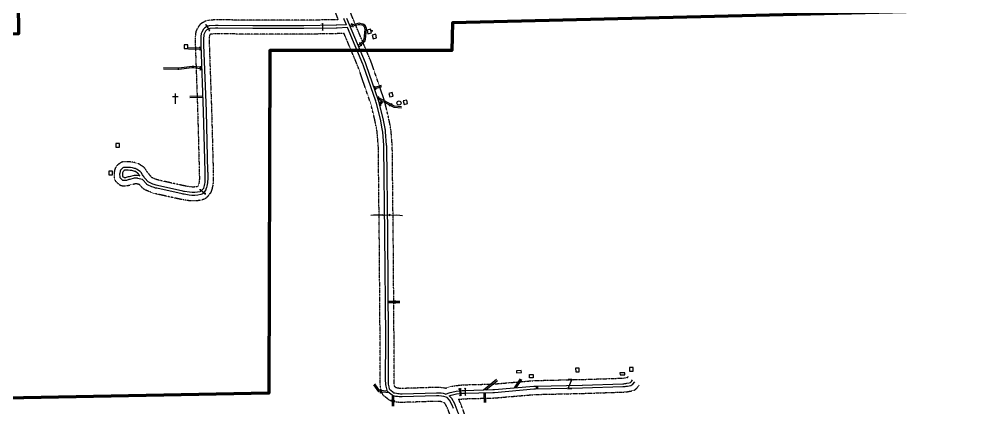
# Model space of a CAD drawing. Header units: inches. Extents: x 2666812 to 2767151, y 580083 to 705712.
# Drawn here: x 2715299 to 2722204, y 634287 to 637071 of the extents above; entities that cross this region are included whole.
import ezdxf

# ---------------------------------------------------------------- set-up
doc = ezdxf.new("R2010")
doc.units = ezdxf.units.IN
doc.header["$MEASUREMENT"] = 0
doc.linetypes.add('PHANTOM', pattern=[2.5, 1.25, -0.25, 0.25, -0.25, 0.25, -0.25])
for name, color, linetype in [('HY-SHORE', 5, 'Continuous'), ('PLD-LANDBASE', 252, 'Continuous'), ('PLD-PAR', 1, 'Continuous')]:
    doc.layers.add(name, color=color, linetype=linetype)
doc.layers.add('PLD-REMOTE-BOUNDARY', color=40, linetype='Continuous', lineweight=80)

# ---------------------------------------------------------------- blocks, each defined once
blk = doc.blocks.new('CULVERT')
for p, q in [((-52, 7), (-41, 0)), ((-41, 0), (-52, -7)), ((-41, 0), (41, 0)), ((52, 7), (41, 0)), ((41, 0), (52, -7))]:
    blk.add_line(p, q)
blk = doc.blocks.new('HOUSETRL')
blk.add_lwpolyline([(-34, -15), (34, -15), (34, 15), (-34, 15)], close=True)
blk = doc.blocks.new('DWELLING2')
blk.add_lwpolyline([(28, -26), (28, 26), (-23, 26), (-23, -26)], close=True)
blk = doc.blocks.new('DRWAYCULVERT')
for p, q in [((-13.4, 2.1), (-9.7, 0)), ((-9.7, 0), (-13.4, -2.1)), ((-9.7, 0), (9.7, 0)), ((13.5, 2.2), (9.7, 0)), ((9.7, 0), (13.5, -2.2))]:
    blk.add_line(p, q)
blk = doc.blocks.new('CHURCH')
blk.add_lwpolyline([(-28, -26), (28, -26), (28, 26), (-28, 26)], close=True)
for points in [[(-8, 41), (8, 41)], [(0, 26), (0, 50)]]:
    blk.add_lwpolyline(points)

msp = doc.modelspace()

# ---------------------------------------------------------------- linework, layer by layer
at = {"layer": 'HY-SHORE'}
msp.add_circle((2718020.8, 636471.2), 15.2, dxfattribs=at)
at = {"layer": 'PLD-LANDBASE', "linetype": 'PHANTOM', "flags": 128}
for points in [[(2718353, 634426.3, 0.063702), (2718287.4, 634432.7), (2718041.3, 634425.2, -0.055505), (2718010.4, 634427.6), (2718001.5, 634429.4), (2717990.4, 634438), (2717988.7, 634445.3, -0.058364), (2717984.9, 634477.6), (2717985.1, 634791.5, 0.002074), (2717985.1, 634793.7), (2717979.4, 635533.3, 0.0008), (2717979.4, 635534.1), (2717972.6, 636154.4, 0.017685), (2717971.7, 636172.8), (2717964, 636267.6, 0.028961), (2717959.8, 636297.4), (2717945.7, 636367.7, 0.011259), (2717943.2, 636379.1), (2717917.9, 636481.2, 0.022187), (2717911.4, 636503.3), (2717824, 636757.5, 0.016706), (2717817.8, 636773.7), (2717683.6, 637092.7, -0.008567), (2717681.9, 637097.2), (2717549.8, 637444.1, -0.003312), (2717549.1, 637445.8), (2717494, 637596.6, -0.009719), (2717492.2, 637601.7), (2717481.7, 637634.4, -0.028554), (2717477.7, 637649.9), (2717469.3, 637691.8, -0.049411), (2717466.6, 637719.3), (2717466.6, 637730.1, -0.050541), (2717469.4, 637758.2), (2717480.1, 637810.6, -0.046711), (2717487.7, 637835.6), (2717533.1, 637946.4, 0.019546), (2717540.1, 637965.5), (2717545.6, 637982.7, 0.041857), (2717555.4, 638025.1), (2717562.7, 638075.6, 0.02139), (2717564.9, 638097.7), (2717568.4, 638158.3, 0.029743), (2717568.4, 638189.2), (2717561.6, 638298.9, 0.014101), (2717560.3, 638313.5), (2717531.4, 638558, 0.023781), (2717527.3, 638582.4), (2717471.3, 638841.8, -0.013878), (2717469.9, 638849.4), (2717463.8, 638887.8, -0.056011), (2717462.4, 638919), (2717465.4, 638965, -0.08378), (2717476.2, 639010.3), (2717487.3, 639036.4, -0.042943), (2717498.5, 639057.6), (2717528.5, 639104.1, -0.045461), (2717544.1, 639124.1), (2717569.7, 639151.4, -0.05956), (2717595.2, 639172.8), (2717634.9, 639198.7, -0.038052), (2717653.5, 639208.9), (2717908.3, 639324.6, -0.006359), (2717911.5, 639326.1), (2718157.3, 639430.3, -0.001024), (2718157.9, 639430.5), (2718325.5, 639500.8, -0.032542), (2718342.7, 639506.7), (2718379.4, 639516.8, -0.038908), (2718400.8, 639520.8), (2718465.5, 639528.1, -0.010613), (2718471.4, 639528.6), (2718731.6, 639546.5, -0.000882), (2718732.1, 639546.6), (2719128.6, 639572.5, -0.003283), (2719130.4, 639572.6), (2719627.7, 639598.5, 0.001846), (2719629.6, 639598.6), (2719998.9, 639620.7, -0.004261), (2720001.3, 639620.8), (2720366.6, 639636.3, -0.006931), (2720370.5, 639636.4), (2720732.7, 639641.8, -0.002194), (2720734, 639641.8), (2721143.2, 639644.2, -0.003418), (2721145.1, 639644.2), (2721391.4, 639642.3)], [(2717585.7, 637068.8), (2717456.3, 637408.5, -0.003312), (2717455.2, 637411.5), (2717400.1, 637562.3, -0.009719), (2717397, 637571.1), (2717386.5, 637603.8, -0.028554), (2717379.6, 637630.3), (2717371.2, 637672.2, -0.049411), (2717366.6, 637719.3), (2717366.6, 637730.1, -0.050541), (2717371.4, 637778.2), (2717382.2, 637830.7, -0.046711), (2717395.2, 637873.5), (2717440.6, 637984.3, 0.019546), (2717444.9, 637996.1), (2717450.4, 638013.3, 0.041857), (2717456.4, 638039.4), (2717463.7, 638089.9, 0.02139), (2717465.1, 638103.5), (2717468.6, 638164.1, 0.029743), (2717468.5, 638183.1), (2717461.8, 638292.8, 0.014101), (2717461, 638301.8), (2717432.1, 638546.3, 0.023781), (2717429.6, 638561.3), (2717373.6, 638820.7, -0.013878), (2717371.1, 638833.7), (2717365, 638872.1, -0.056011), (2717362.6, 638925.7), (2717363.6, 638940.3)], [(2717585.7, 637068.8), (2717573.7, 637068.1, -0.009128), (2717568.6, 637068), (2717338, 637064.2, -0.004013), (2717335.7, 637064.2), (2716974.9, 637064.1, -0.003666), (2716972.8, 637064.1), (2716724.2, 637067.7, 0.020771), (2716702.6, 637067.2), (2716656.9, 637064, 0.110429), (2716629.7, 637055.9), (2716609.3, 637044.6, 0.131511), (2716585.2, 637021.2), (2716572.4, 636999.8, 0.109323), (2716563.5, 636973.2), (2716561.4, 636952.5, 0.03181), (2716560.1, 636919.5), (2716560.7, 636890.2, 0.002981), (2716560.8, 636887.1), (2716577.8, 636409.5, -0.002142), (2716577.8, 636408.3), (2716589.4, 635975.9, -0.003542), (2716589.5, 635973.9), (2716590, 635932.5, -0.027707), (2716589.3, 635917), (2716588.3, 635906.2, -0.049861), (2716582.8, 635878.8), (2716577.8, 635872.5, -0.095143), (2716525, 635870.6), (2716489.8, 635876.1, -0.016088), (2716480.9, 635877.7), (2716298.4, 635918.3, -0.047677), (2716273, 635926.5), (2716250.5, 635936.3), (2716230.1, 635959.3, -0.040879), (2716216.5, 635977.6), (2716205.7, 635994.8, 0.105489), (2716186.8, 636014.3), (2716161.8, 636031, 0.084891), (2716141.8, 636040), (2716135, 636041.8, 0.067095), (2716066, 636049.9), (2716050.9, 636049.7, 0.167422), (2716017.3, 636037.5), (2716005.8, 636028.2, 0.176778), (2715982.8, 635990), (2715979.8, 635974.6, 0.060389), (2715978.7, 635959), (2715979.7, 635939, 0.189543), (2715994.8, 635905.7), (2716008.3, 635892.6, 0.190989), (2716042.3, 635878.4), (2716061.8, 635878.1, 0.07537), (2716081.1, 635880.7), (2716099, 635885.9, -0.00985), (2716104.3, 635887.4), (2716133.5, 635894.7), (2716139.9, 635894.2), (2716158.5, 635889.4)], [(2717626.4, 636970.8), (2717579, 636968.3, -0.009128), (2717570.3, 636968), (2717339.6, 636964.2, -0.004013), (2717335.8, 636964.2), (2716974.9, 636964.1, -0.003666), (2716971.4, 636964.1), (2716722.7, 636967.7, 0.020771), (2716709.5, 636967.4), (2716671.6, 636964.8), (2716666.2, 636961.8), (2716662.2, 636955.1), (2716660.8, 636942.2, 0.03181), (2716660, 636921.9), (2716660.7, 636892.6, 0.002981), (2716660.8, 636890.7), (2716677.7, 636413, -0.002142), (2716677.8, 636410.9), (2716689.4, 635978.6, -0.003542), (2716689.5, 635975.2), (2716690, 635933.8, -0.027707), (2716688.9, 635907.2), (2716687.8, 635896.4, -0.06061), (2716675.2, 635839.8), (2716671.8, 635830.1), (2716646.9, 635798.7, -0.158706), (2716618.5, 635779.9), (2716610.8, 635777.7, -0.106806), (2716509.6, 635771.8), (2716474.4, 635777.3, -0.016088), (2716459.3, 635780.1), (2716276.7, 635820.7, -0.047677), (2716233.2, 635834.8), (2716203.5, 635847.7, -0.110048), (2716180.6, 635864.3), (2716158.5, 635889.4)], [(2719892.8, 631127.7, -0.013349), (2719900.2, 631138.2), (2720039.4, 631323.8, -0.000449), (2720039.6, 631324.2), (2720146.6, 631466.4, 0.018494), (2720153.4, 631476.1), (2720167.7, 631498.3, 0.038411), (2720179.3, 631520), (2720188, 631539.5, 0.023222), (2720193.4, 631553.4), (2720199.3, 631570.8, 0.043157), (2720205.8, 631597.6), (2720208.7, 631616.9, 0.029499), (2720210.5, 631635.7), (2720210.8, 631645.3, 0.040839), (2720209.6, 631671.4), (2720206.9, 631692, 0.017075), (2720205.1, 631702.8), (2720201.8, 631719.3, 0.045726), (2720193.5, 631747.2), (2720178.4, 631785, 0.052035), (2720163, 631814.4), (2720156.4, 631824.3, 0.026687), (2720146.1, 631837.9), (2720023.7, 631984.8, 0.025932), (2720012.5, 631997), (2719681.5, 632319.2, 0.013732), (2719675.1, 632325.2), (2719509.6, 632469.5, -0.016789), (2719497.8, 632480.5), (2719303.8, 632674.1, -0.008994), (2719297.8, 632680.3), (2719066.5, 632928.4, -0.021854), (2719052.9, 632944.4), (2718923.8, 633109.7, -0.025758), (2718909.6, 633129.9), (2718762.1, 633365.2, 0.001893), (2718761.4, 633366.2), (2718624.9, 633580.3, -0.018344), (2718616, 633595.4), (2718606.8, 633612.5, -0.0328), (2718593.8, 633641.1), (2718586.1, 633661.3, 0.008595), (2718584.1, 633666.4), (2718540.1, 633771.1, -0.016368), (2718534.5, 633785.7), (2718438.2, 634065.1, -0.010063), (2718435.3, 634074.3), (2718390.7, 634222.7, 0.014134), (2718387.8, 634231.2), (2718374.3, 634268.5, 0.031506), (2718366.3, 634287), (2718350.6, 634317.5), (2718342.8, 634325.6, 0.083173), (2718290.4, 634332.8), (2718044.4, 634325.2, -0.055505), (2717991.4, 634329.5), (2717974.2, 634332.8, -0.1182), (2717946.6, 634345.3), (2717919.3, 634366.6, -0.170742), (2717896, 634402.9), (2717891.4, 634422.2, -0.058364), (2717884.9, 634477.7), (2717885.1, 634791.6, 0.002074), (2717885.1, 634792.9), (2717879.4, 635532.5, 0.0008), (2717879.4, 635533), (2717872.6, 636153.3, 0.017685), (2717872.1, 636164.6), (2717864.3, 636259.5, 0.028961), (2717861.7, 636277.8), (2717847.7, 636348.1, 0.011259), (2717846.1, 636355.1), (2717820.9, 636457.2, 0.022187), (2717816.8, 636470.8), (2717729.4, 636724.9, 0.016706), (2717725.6, 636734.9), (2717626.4, 636970.8)], [(2718353, 634426.3), (2718374.6, 634433.8, -0.055503), (2718426.4, 634445.5), (2718469.7, 634450.3, -0.02132), (2718490.1, 634451.7), (2718691.2, 634456.8, 0.014982), (2718700.8, 634457.3), (2718982.4, 634481.4, -0.015628), (2718997.4, 634482.2), (2719333.1, 634489.8, 0.002439), (2719334.7, 634489.8), (2719622.7, 634499.2, 0.037338), (2719646.5, 634501.8), (2719657.4, 634503.8), (2719662.3, 634510.3)], [(2718447.7, 634347.2), (2718480.7, 634350.9, -0.02132), (2718492.6, 634351.7), (2718693.8, 634356.8, 0.014982), (2718709.3, 634357.6), (2718990.9, 634381.7, -0.015628), (2718999.6, 634382.2), (2719335.4, 634389.8, 0.002439), (2719338, 634389.9), (2719626, 634399.3, 0.037338), (2719664.5, 634403.4), (2719688.7, 634407.9, 0.186544), (2719728.7, 634432.4), (2719741.8, 634449.7)], [(2719044.4, 633117.7), (2719002.6, 633171.2, -0.025758), (2718994.3, 633183), (2718846.8, 633418.3, 0.001893), (2718845.7, 633420), (2718709.3, 633634, -0.018344), (2718704.1, 633642.9), (2718694.9, 633659.9, -0.0328), (2718687.3, 633676.6), (2718679.6, 633696.8, 0.008595), (2718676.3, 633705.1), (2718632.3, 633809.8, -0.016368), (2718629.1, 633818.3), (2718532.8, 634097.7, -0.010063), (2718531, 634103), (2718486.5, 634251.4, 0.014134), (2718481.8, 634265.4), (2718468.3, 634302.6, 0.031506), (2718455.2, 634332.6), (2718447.7, 634347.2)]]:
    msp.add_lwpolyline(points, format="xyb", dxfattribs=at)
at = {"layer": 'PLD-LANDBASE'}
for points in [[(2717644.2, 637031.8), (2717628.3, 637069.5, -0.008567), (2717625.8, 637075.8)], [(2718354.8, 634384.6, 0.076244), (2718288.6, 634392.7), (2718042.5, 634385.2, -0.055505), (2718002.8, 634388.4), (2717990.3, 634390.8, -0.1182), (2717979.7, 634395.6), (2717961.7, 634409.6, -0.170742), (2717952.7, 634423.6), (2717949.8, 634436, -0.058364), (2717944.9, 634477.6), (2717945.1, 634791.6, 0.002074), (2717945.1, 634793.4), (2717939.4, 635532.9, 0.0008), (2717939.4, 635533.6), (2717932.6, 636154, 0.017685), (2717931.9, 636169.5), (2717924.1, 636264.4, 0.028961), (2717920.6, 636289.6), (2717906.5, 636359.9, 0.011259), (2717904.3, 636369.5), (2717879.1, 636471.6, 0.022187), (2717873.6, 636490.3), (2717786.2, 636744.5, 0.016706), (2717780.9, 636758.2), (2717646.8, 637077.2, -0.008567)], [(2717644.2, 637031.8), (2717575.9, 637028.2, -0.009128), (2717569.3, 637028), (2717338.6, 637024.2, -0.004013), (2717335.7, 637024.2), (2716974.9, 637024.1, -0.003666), (2716972.2, 637024.1), (2716723.6, 637027.7, 0.020771), (2716705.4, 637027.2), (2716659.6, 637024.1, 0.110429), (2716649.2, 637021), (2716628.8, 637009.6, 0.131511), (2716619.5, 637000.6), (2716606.7, 636979.3, 0.109323), (2716603.3, 636969.1), (2716601.2, 636948.4, 0.03181), (2716600, 636920.4), (2716600.7, 636891.2, 0.002981), (2716600.8, 636888.6), (2716617.7, 636410.9, -0.002142), (2716617.8, 636409.3), (2716629.4, 635977, -0.003542), (2716629.5, 635974.4), (2716630, 635933, -0.027707), (2716629.1, 635913.1), (2716628.1, 635902.2, -0.06061), (2716618.6, 635859.8), (2716618.5, 635859.5), (2716603.9, 635841.1, -0.158706), (2716596.2, 635835.9), (2716594.7, 635835.5, -0.106806), (2716518.8, 635831.1), (2716483.6, 635836.5, -0.016088), (2716472.3, 635838.7), (2716289.7, 635879.3, -0.047677), (2716257.1, 635889.8), (2716231.5, 635900.9, -0.110048), (2716222.7, 635907.3), (2716200.2, 635932.8, -0.040879), (2716182.6, 635956.4), (2716171.8, 635973.6, 0.105489), (2716164.6, 635981), (2716139.5, 635997.8, 0.084891), (2716131.8, 636001.3), (2716125, 636003, 0.067095), (2716066.6, 636009.9), (2716051.6, 636009.7, 0.167422), (2716042.4, 636006.4), (2716030.9, 635997.1, 0.176778), (2716022.1, 635982.4), (2716019.1, 635967, 0.060389), (2716018.7, 635961), (2716019.7, 635941, 0.189543), (2716022.7, 635934.4), (2716036.1, 635921.3, 0.190989), (2716043, 635918.4), (2716062.5, 635918.1, 0.07537), (2716069.9, 635919.1), (2716087.8, 635924.3, -0.00985), (2716094.6, 635926.2), (2716126.2, 635934.1, -0.080578), (2716134.2, 635934.7), (2716144.3, 635934, -0.044216), (2716148.7, 635933.2), (2716180.6, 635925)], [(2717652.4, 637012.2), (2717576.9, 637008.2, -0.009128), (2717569.6, 637008), (2717339, 637004.2, -0.004013), (2717335.7, 637004.2), (2716974.9, 637004.1, -0.003666), (2716972, 637004.1), (2716723.3, 637007.7, 0.020771), (2716706.7, 637007.3), (2716665.5, 637004.5, 0.110429), (2716655, 637001.4), (2716643.2, 636994.8, 0.131511), (2716633.9, 636985.8), (2716626.2, 636972.8, 0.109323), (2716622.7, 636962.6), (2716621.1, 636946.3, 0.03181), (2716620, 636920.9), (2716620.7, 636891.7, 0.002981), (2716620.8, 636889.3), (2716637.7, 636411.6, -0.002142), (2716637.8, 636409.9), (2716649.4, 635977.5, -0.003542), (2716649.5, 635974.7), (2716650, 635933.2, -0.027707), (2716649, 635911.1), (2716648, 635900.3, -0.06061), (2716637.5, 635853.1), (2716636.3, 635849.7), (2716615.5, 635823.5, -0.158706), (2716607.8, 635818.4), (2716600.1, 635816.3, -0.106806), (2716515.8, 635811.3), (2716480.6, 635816.8, -0.016088), (2716467.9, 635819.2), (2716285.3, 635859.7, -0.047677), (2716249.2, 635871.5), (2716219.4, 635884.4, -0.110048), (2716210.6, 635890.8), (2716185.2, 635919.6, -0.008824), (2716180.6, 635925)], [(2718411.9, 634282.2, 0.031506), (2718401.8, 634305.2), (2718383.5, 634341), (2718364.8, 634360.5), (2718359.1, 634362.4, 0.089076), (2718289.2, 634372.7), (2718043.1, 634365.2, -0.055505), (2717999, 634368.7), (2717981.8, 634372.1, -0.1182), (2717971.2, 634376.9), (2717943.9, 634398.2, -0.170742), (2717934.9, 634412.1), (2717930.3, 634431.4, -0.058364), (2717924.9, 634477.7), (2717925.1, 634791.6, 0.002074), (2717925.1, 634793.2), (2717919.4, 635532.8, 0.0008), (2717919.4, 635533.4), (2717912.6, 636153.8, 0.017685), (2717911.9, 636167.9), (2717904.2, 636262.7, 0.028961), (2717901, 636285.7), (2717886.9, 636355.9, 0.011259), (2717884.9, 636364.7), (2717859.7, 636466.8, 0.022187), (2717854.7, 636483.8), (2717767.3, 636738, 0.016706), (2717762.5, 636750.4), (2717652.4, 637012.2)], [(2717666.9, 637029.3), (2717728, 637044, -0.11244), (2717739.1, 637044.2), (2717762.5, 637039.1, -0.293023), (2717781.6, 637020.1), (2717784.3, 637008, -0.07569), (2717784.8, 637000.5), (2717778.6, 636925.5, -0.18021), (2717771.1, 636909.7), (2717732.9, 636872.3)], [(2717670.8, 637020), (2717728.1, 637033.8, -0.11244), (2717739.2, 637033.9), (2717754.1, 637030.7, -0.293023), (2717773.3, 637011.7), (2717774.2, 637007.3, -0.07569), (2717774.7, 636999.8), (2717768.9, 636930, -0.18021), (2717761.5, 636914.2), (2717728.8, 636882.3)], [(2716607, 636714.7), (2716549.3, 636722.2, 0.060895), (2716537.2, 636722.3), (2716443.8, 636711.7, -0.035585), (2716436.7, 636711.4), (2716333.5, 636714.4)], [(2716606.6, 636724.8), (2716549.4, 636732.3, 0.060895), (2716537.3, 636732.4), (2716443.4, 636721.7, -0.035585), (2716436.3, 636721.4), (2716333.8, 636724.4)], [(2718354.8, 634384.6), (2718387.6, 634396, -0.055503), (2718430.8, 634405.7), (2718474.1, 634410.5, -0.02132), (2718491.1, 634411.7), (2718692.2, 634416.8, 0.014982), (2718704.2, 634417.4), (2718985.8, 634441.5, -0.015628), (2718998.3, 634442.2), (2719334.1, 634449.8, 0.002439), (2719336, 634449.9), (2719624, 634459.2, 0.037338), (2719653.7, 634462.4), (2719670.3, 634465.5, 0.186544), (2719685.7, 634474.9), (2719694.1, 634486)], [(2718381, 634372.5), (2718394.2, 634377.1, -0.055503), (2718433, 634385.8), (2718476.3, 634390.6, -0.02132), (2718491.6, 634391.7), (2718692.7, 634396.8, 0.014982), (2718705.9, 634397.5), (2718987.5, 634421.6, -0.015628), (2718998.7, 634422.2), (2719334.5, 634429.8, 0.002439), (2719336.7, 634429.9), (2719624.7, 634439.2, 0.037338), (2719657.3, 634442.8), (2719681.5, 634447.2, 0.186544), (2719696.9, 634456.6), (2719710, 634473.9)], [(2719021.1, 633082.6), (2718971, 633146.6, -0.025758), (2718960.4, 633161.8), (2718812.9, 633397, 0.001893), (2718812, 633398.5), (2718675.5, 633612.5, -0.018344), (2718668.9, 633623.9), (2718659.7, 633640.9, -0.0328), (2718649.9, 633662.4), (2718642.2, 633682.6, 0.008595), (2718639.4, 633689.6), (2718595.4, 633794.3, -0.016368), (2718591.2, 633805.3), (2718494.9, 634084.6, -0.010063), (2718492.7, 634091.5), (2718448.2, 634239.9, 0.014134), (2718444.2, 634251.7), (2718430.7, 634289, 0.031506), (2718419.6, 634314.4), (2718399.9, 634352.7), (2718381, 634372.5)]]:
    msp.add_lwpolyline(points, format="xyb", dxfattribs=at)
for points in [[(2716601.6, 636866.8), (2716513.1, 636865.4)], [(2716601.9, 636856.8), (2716513.3, 636855.4)], [(2717841.9, 636582.5), (2717894.7, 636599.9)], [(2717845.1, 636573), (2717897.9, 636590.4)], [(2716397.6, 636517.9), (2716437.9, 636517.9)], [(2716417.7, 636539.1), (2716417.7, 636465.4)], [(2716613.9, 636520.1), (2716521.9, 636517.8)], [(2716614.2, 636510.1), (2716522.2, 636507.8)], [(2717864.8, 636515.7), (2717986.5, 636451.2), (2718039.6, 636447.1)], [(2717869.6, 636501.9), (2717898.7, 636486.5)], [(2717880.5, 636465.9), (2717898.7, 636486.5)], [(2717883.4, 636454.1), (2717907.8, 636481.6)], [(2717907.8, 636481.6), (2717983.7, 636441.4), (2718038.9, 636437.1)], [(2717958.9, 636449.4), (2717951, 636454.2), (2717973.1, 636461.1), (2717965.3, 636465.5)], [(2717903.4, 635668.3), (2717885.9, 635666.5), (2717860.2, 635668.5), (2717838, 635667.8), (2717819.8, 635664.4)], [(2717953.1, 635668.8), (2717962.1, 635669.3), (2717978.6, 635668.5), (2718004.5, 635669.6), (2718025.7, 635666.2), (2718046.5, 635665.4)], [(2717943.1, 635051.2), (2718026.8, 635051.2)], [(2717943.2, 635041.2), (2718026.8, 635041.2)], [(2717989.2, 635054.2), (2717998.4, 635054.1), (2717989.2, 635038.2), (2717998.3, 635038.2)], [(2717949.7, 634393.6), (2717875.4, 634401.3), (2717839.7, 634451.5)], [(2717937.9, 634404.9), (2717880.9, 634410.8), (2717847.8, 634457.3)], [(2718627.2, 634415.1), (2718718.9, 634491.2)], [(2718643.3, 634415.5), (2718725.3, 634483.5)], [(2718847.6, 634429.7), (2718892, 634494.8)], [(2718860.5, 634430.8), (2718900.2, 634489.2)], [(2719003.3, 634442.3), (2719003.7, 634422.3)], [(2719008.2, 634442.4), (2719008.7, 634422.4)], [(2719013.2, 634442.5), (2719013.7, 634422.5)], [(2719231.8, 634491.6), (2719258.8, 634491.9), (2719231.2, 634423.4), (2719260.2, 634424.3)], [(2717971.4, 634376.8), (2717971.8, 634299.1)], [(2717981.4, 634372.1), (2717981.8, 634299.1)], [(2718628.2, 634395.1), (2718630.1, 634323.5)], [(2718638.2, 634395.4), (2718640.1, 634323.8)]]:
    msp.add_lwpolyline(points, dxfattribs=at)
msp.add_lwpolyline([(2716162.8, 635950.2), (2716157.1, 635959.3, 0.105489), (2716149.9, 635966.8), (2716131.2, 635979.3, 0.084891), (2716123.5, 635982.8), (2716120, 635983.7, 0.067095), (2716067, 635989.9), (2716058.8, 635989.8, 0.167422), (2716049.6, 635986.5), (2716049.2, 635986.1, 0.176778), (2716040.3, 635971.4), (2716039.2, 635965.6, 0.060389), (2716038.8, 635959.6), (2716039.3, 635949.9, 0.189543), (2716042.3, 635943.2), (2716044.4, 635941.1, 0.190989), (2716051.2, 635938.3), (2716059.8, 635938.2, 0.07537), (2716067.2, 635939.2), (2716082.2, 635943.5, -0.00985), (2716089.8, 635945.6), (2716124.5, 635954.3, -0.080578), (2716132.5, 635954.9), (2716147.6, 635953.8, -0.044216), (2716152, 635953), (2716162.8, 635950.2)], format="xyb", close=True, dxfattribs=at)
msp.add_lwpolyline([(2718956.9, 634525.8), (2718982.4, 634525.8), (2718982.4, 634500.3), (2718956.9, 634500.3), (2718956.9, 634525.8)], close=True, dxfattribs=at)
at = {"layer": 'PLD-REMOTE-BOUNDARY'}
for points in [[(2715330.6, 634357.8, -0.002365), (2715330.4, 634357.8), (2712666.2, 634332.7), (2712625.8, 636961.8), (2715295.7, 636970.3), (2715239.2, 642277.8), (2715200.4, 644890.1, -0.416073), (2715225.2, 644915.5), (2720451.3, 644959.8), (2720484.1, 642324.6), (2725796.5, 642405.1), (2725837.3, 639264.8), (2725591.2, 639207.9), (2724558.9, 639455.6), (2723630.1, 639689.5), (2723178, 639764.5), (2723220.2, 637163.5), (2720578.7, 637099.1), (2718404.9, 637046.1), (2718399.6, 636847.9), (2717093.9, 636847.9), (2717087.4, 634390.9), (2715330.5, 634357.8)], [(2715330.6, 634357.8, -0.002365), (2715330.4, 634357.8), (2710002, 634307.6), (2710047.9, 631661.9), (2710069.3, 629409), (2714611.6, 629409), (2715323.9, 629115.6), (2715745.9, 629115.6), (2715745.9, 623843.6), (2720796.3, 623890.8), (2726008.4, 624026.9), (2726035.1, 624027), (2725837.3, 639264.8), (2725591.2, 639207.9), (2724558.9, 639455.6), (2723630.1, 639689.5), (2723178, 639764.5), (2723220.2, 637163.5), (2720578.7, 637099.1), (2718404.9, 637046.1), (2718399.6, 636847.9), (2717093.9, 636847.9), (2717087.4, 634390.9), (2715330.5, 634357.8)]]:
    msp.add_lwpolyline(points, format="xyb", close=True, dxfattribs=at)

# ---------------------------------------------------------------- block references
at = {"layer": 'PLD-LANDBASE'}
for p, xscale, yscale, zscale, rotation in [((2716649.8, 637010.9), 0.5000000001103782, 0.5000000001103782, 0.5000000001103782, 302.4030502147533), ((2717473.1, 637015.9), 0.5000000000460189, 0.5000000000460189, 0.5000000000460189, 270.9301085102245), ((2716613.2, 635835.5), 0.5000000001000289, 0.5000000001000289, 0.5000000001000289, 321.6199555225296), ((2717928.3, 635668.4), 0.5000000001390834, 0.5000000001390834, 0.5000000001390834, 0.626505022658155), ((2718455.8, 634398.4), 0.4999999999480259, 0.4999999999480259, 0.4999999999480259, 276.3373767079206), ((2718462.6, 634399.1), 0.4999999999480259, 0.4999999999480259, 0.4999999999480259, 276.3373767079206), ((2718495, 634401.2), 0.5000000000297611, 0.5000000000297611, 0.5000000000297611, 271.4519289075736)]:
    msp.add_blockref('CULVERT', p, dxfattribs=dict(at, xscale=xscale, yscale=yscale, zscale=zscale, rotation=rotation))
for p, rotation in [((2717685.7, 637028.5), 292.6695436476574), ((2716594.8, 636861.5), 272.3626209759944), ((2717745.1, 636891.3), 292.6695436476574), ((2716597.2, 636720.8), 90.5756590153461), ((2717848.6, 636579.4), 289.9423788279272), ((2717875.3, 636504.7), 289.5406272579172), ((2717886.6, 636465.2), 284.3955262416566), ((2717887.6, 634405.1), 103.4083157887714), ((2717976.7, 634337.4), 347.8859646434125)]:
    msp.add_blockref('DRWAYCULVERT', p, dxfattribs=dict(at, rotation=rotation))
at = {"layer": 'PLD-PAR'}
for name, p, xscale, yscale, zscale, rotation in [('CHURCH', (2717807.8, 636983.8), 0.4999999999472476, 0.4999999999472476, 0.4999999999472476, 282.945046466846), ('DWELLING2', (2717844, 636949.3), 0.4999999999825355, 0.4999999999825355, 0.4999999999825355, 285.5552640195399), ('DWELLING2', (2717962.2, 636529.8), 0.4999999999848114, 0.4999999999848114, 0.4999999999848114, 13.5223006431652), ('DWELLING2', (2718065, 636476.9), 0.4999999999848114, 0.4999999999848114, 0.4999999999848114, 13.5223006431652), ('HOUSETRL', (2718879.7, 634546.1), 0.4999999999353378, 0.4999999999353378, 0.4999999999353378, 5.234504071593197), ('DWELLING2', (2719297.9, 634558.2), 0.4999999997955916, 0.4999999997955916, 0.4999999997955916, 1.620440047210083), ('HOUSETRL', (2719621.1, 634530.2), 0.5000000001769712, 0.5000000001769712, 0.5000000001769712, 2.240152115353241), ('DWELLING2', (2719684.7, 634561.8), 0.4999999997955916, 0.4999999997955916, 0.4999999997955916, 1.620440047210083)]:
    msp.add_blockref(name, p, dxfattribs=dict(at, xscale=xscale, yscale=yscale, zscale=zscale, rotation=rotation))
at = {"layer": 'PLD-PAR', "xscale": 0.5, "yscale": 0.5, "zscale": 0.5}
for p in [(2716492.3, 636875.9), (2716004, 636167.8), (2715952.5, 635970.5)]:
    msp.add_blockref('DWELLING2', p, dxfattribs=at)

doc.saveas('drawing.dxf')
